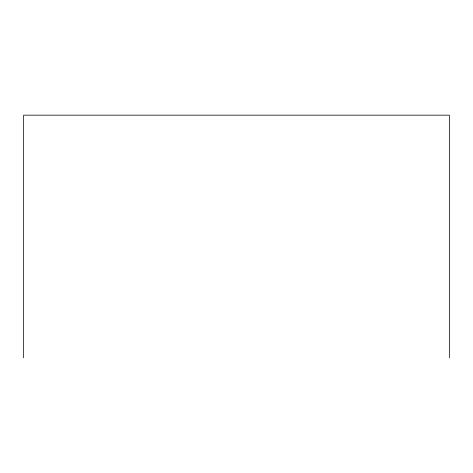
<?xml version="1.0" encoding="UTF-8"?>
<svg xmlns="http://www.w3.org/2000/svg" width="473" height="473" viewBox="0 0 473 473"><rect width="100%" height="100%" fill="white"/><g stroke="black" fill="none" stroke-linecap="round" stroke-linejoin="round"><path stroke-width="0.71" d="M449.35 357.836L449.35 115.164L23.65 115.164L23.65 357.836"/></g></svg>
